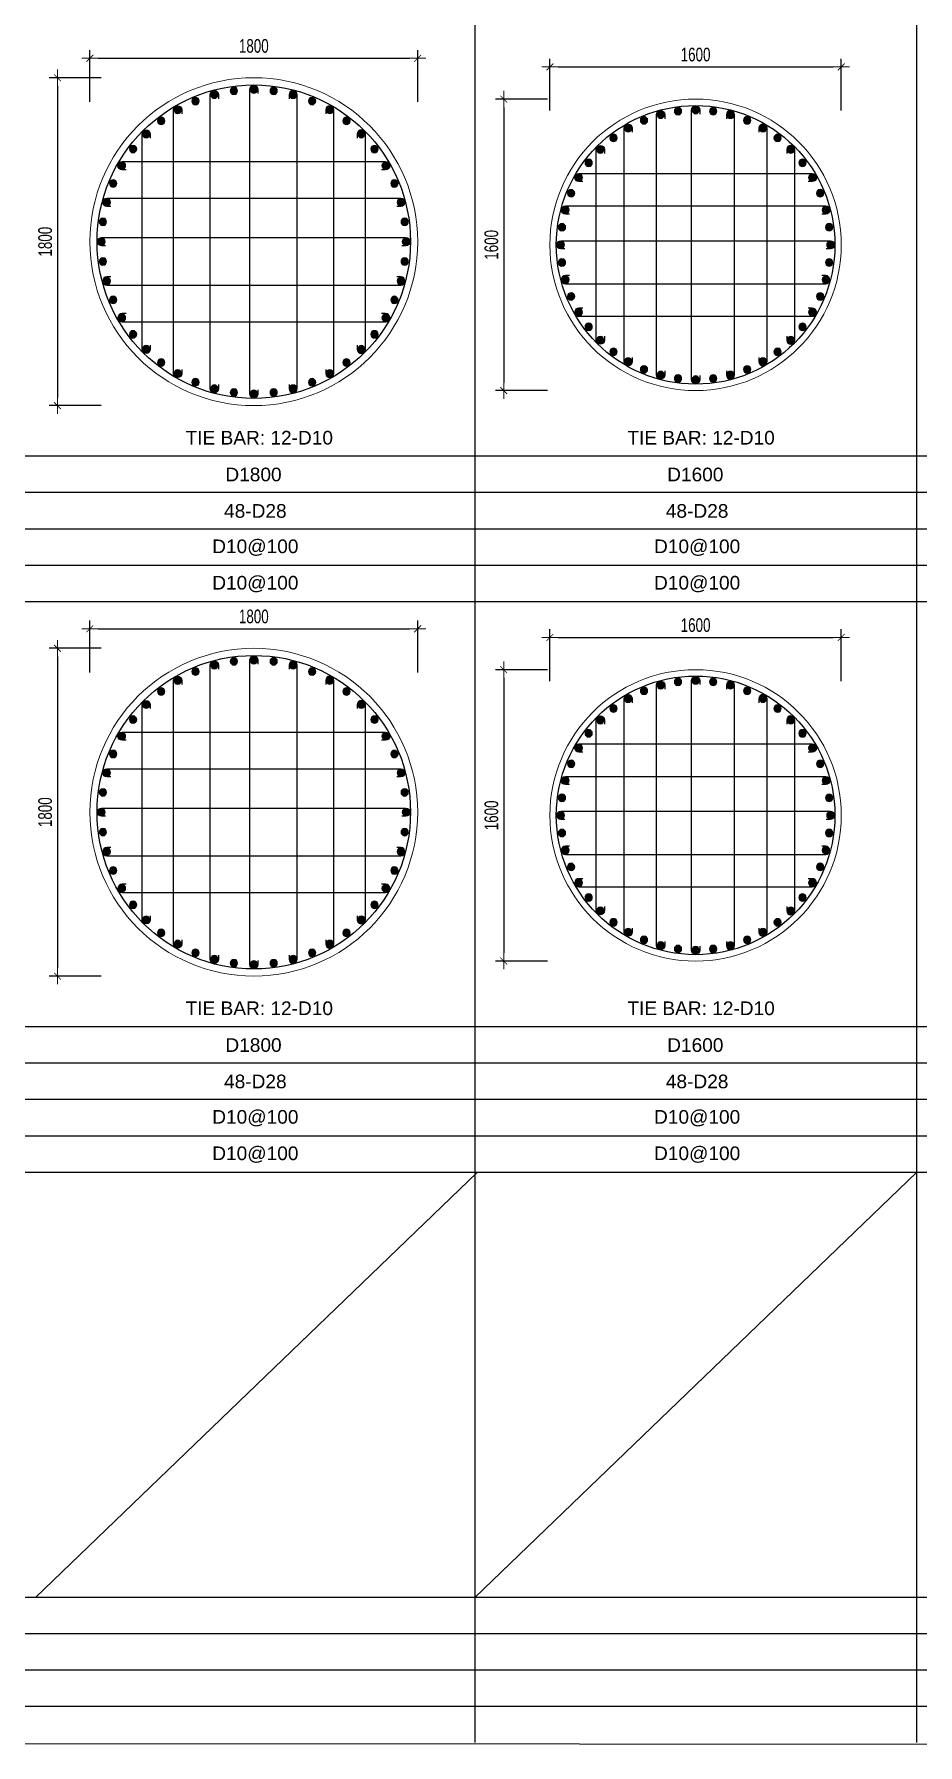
# Model space of a CAD drawing. Header units: millimetres. Extents: x 61878 to 380960, y -19809 to 191918.
# Drawn here: x 313116 to 317969, y 67981 to 77373 of the extents above; entities that cross this region are included whole.
import ezdxf
from ezdxf.enums import TextEntityAlignment as Align

# ---------------------------------------------------------------- set-up
doc = ezdxf.new("R2010")
doc.units = ezdxf.units.MM
doc.linetypes.add('CENTER2', pattern=[1.125, 0.75, -0.125, 0.125, -0.125])
doc.layers.get('Defpoints').update_dxf_attribs({"color": 151, "lineweight": 9})
for name, color, linetype in [('2', 2, 'Continuous'), ('A-ANNO-LEAD', 4, 'Continuous'), ('CEN', 1, 'CENTER2'), ('STL', 3, 'Continuous'), ('TIT1', 3, 'Continuous')]:
    doc.layers.add(name, color=color, linetype=linetype)
doc.layers.add('NDC_S_CONTINUOUS', color=3, linetype='Continuous', lineweight=20)
doc.layers.add('NDC_S_DIM', color=1, linetype='Continuous', lineweight=15)
doc.styles.add('NDC_ARIAL', font='arial.ttf', dxfattribs={"width": 0.85})
doc.styles.add('NDC_DIM', font='', dxfattribs={"width": 0.75})
doc.styles.get('NDC_DIM').set_extended_font_data('Dotum')
doc.dimstyles.new('NDC_dim_30', dxfattribs={"dimscale": 30, "dimtxt": 2.5, "dimasz": 1.5, "dimexe": 1.5, "dimexo": 2.5, "dimgap": 1, "dimtad": 1, "dimdec": 0, "dimzin": 0, "dimdsep": 46, "dimtxsty": 'NDC_DIM', "dimblk": 'DIMMARK', "dimcen": 0.09, "dimdle": 1.2, "dimclrd": 1, "dimclre": 1, "dimclrt": 3, "dimadec": 0, "dimazin": 0, "dimtfac": 1, "dimtdec": 0, "dimtix": 1, "dimtofl": 0, "dimtmove": 0, "dimatfit": 3, "dimfxl": 8, "dimfxlon": 1, "dimtolj": 1, "dimtzin": 0, "dimarcsym": 0})

# ---------------------------------------------------------------- blocks, each defined once
blk = doc.blocks.new('8')
at = {"layer": '2'}
blk.add_hatch(color=256, dxfattribs=at).paths.add_polyline_path([(20, 0, 0.386127), (1.9, 19.9), (-1.9, 19.9, 0.386127), (-20, 0, 1)])
blk.add_circle((0, 0), 20, dxfattribs=at)
blk = doc.blocks.new('5')
at = {"layer": 'CEN', "rotation": 180}
blk.add_blockref('8', (0, 0), dxfattribs=at)
blk = doc.blocks.new('*U887')
at = {"layer": 'STL', "xscale": -1}
blk.add_blockref('5', (0, 0), dxfattribs=at)
blk = doc.blocks.new('*U888')
at = {"layer": 'NDC_S_DIM', "color": 0, "linetype": 'ByBlock', "lineweight": -2, "transparency": 16777216}
for p, rotation in [((295923.5, 68655.5), 14.99999999999997), ((296030.7, 68676.8), 7.500000000000014), ((296248.9, 68676.8), 352.5000000000001), ((296356.1, 68655.5), 345), ((295722, 68572), 29.99999999999999), ((295820, 68620.4), 22.5), ((296459.6, 68620.4), 337.4999999999999), ((296557.6, 68572), 330.0000000000001), ((295631.1, 68511.3), 37.50000000000001), ((296648.5, 68511.3), 322.4999999999999), ((295476.8, 68357), 52.49999999999999), ((295548.9, 68439.2), 45.00000000000001), ((296730.7, 68439.2), 315), ((296802.7, 68357), 307.5), ((295416.1, 68266.2), 59.99999999999999), ((296863.5, 68266.2), 299.9999999999999), ((295367.8, 68168.1), 67.5), ((296911.8, 68168.1), 292.5000000000001), ((295332.6, 68064.6), 74.99999999999999), ((296946.9, 68064.6), 285), ((295311.3, 67957.4), 82.50000000000001), ((296968.3, 67957.4), 277.5), ((295304.2, 67848.4), 90), ((296975.4, 67848.4), 270), ((295311.3, 67739.3), 97.5), ((296968.3, 67739.3), 262.5), ((295332.6, 67632.1), 105), ((296946.9, 67632.1), 255), ((295367.8, 67528.6), 112.5), ((296911.8, 67528.6), 247.5), ((295416.1, 67430.5), 120), ((296863.5, 67430.5), 240), ((295476.8, 67339.7), 127.5), ((296802.7, 67339.7), 232.5), ((295548.9, 67257.5), 135), ((296730.7, 67257.5), 225), ((295631.1, 67185.4), 142.5), ((296648.5, 67185.4), 217.5), ((295722, 67124.7), 150), ((295820, 67076.3), 157.5), ((295923.5, 67041.2), 165.0000000000001), ((296356.1, 67041.2), 194.9999999999999), ((296459.6, 67076.3), 202.4999999999999), ((296557.6, 67124.7), 210), ((296030.7, 67019.9), 172.5000000000001), ((296139.8, 67012.7), 180), ((296248.9, 67019.9), 187.4999999999999)]:
    blk.add_blockref('*U887', p, dxfattribs=dict(at, rotation=rotation))
blk.add_blockref('*U887', (296139.8, 68684), dxfattribs=at)
blk = doc.blocks.new('DIMMARK')
at = {"layer": 'NDC_S_DIM', "color": 1}
blk.add_line((-1.5, 0), (1, 0), dxfattribs=at)
at = {"layer": 'NDC_S_DIM', "color": 2, "const_width": 0.1}
blk.add_lwpolyline([(-0.42, -0.42), (0.42, 0.42)], dxfattribs=at)
blk = doc.blocks.new('*D893')
at = {"layer": 'Defpoints', "color": 0, "ltscale": 40, "transparency": 16777216}
for p in [(315222.3, 74108.2), (313422.3, 73101.3), (315222.3, 73101.3)]:
    blk.add_point(p, dxfattribs=at)
at = {"layer": 'NDC_S_DIM', "color": 1, "lineweight": -2, "ltscale": 40, "transparency": 16777216}
for p, q in [((313422.3, 73868.2), (313422.3, 74153.2)), ((313467.3, 74108.2), (315177.3, 74108.2)), ((315222.3, 73868.2), (315222.3, 74153.2))]:
    blk.add_line(p, q, dxfattribs=at)
at = {"layer": 'NDC_S_DIM', "color": 1, "lineweight": -2, "ltscale": 40, "transparency": 16777216, "xscale": 45, "yscale": 45, "zscale": 45, "rotation": 180}
blk.add_blockref('DIMMARK', (313422.3, 74108.2), dxfattribs=at)
at = {"layer": 'NDC_S_DIM', "color": 1, "lineweight": -2, "ltscale": 40, "transparency": 16777216, "xscale": 45, "yscale": 45, "zscale": 45}
blk.add_blockref('DIMMARK', (315222.3, 74108.2), dxfattribs=at)
at = {"layer": 'NDC_S_DIM', "color": 3, "ltscale": 40, "transparency": 16777216, "insert": (314322.3, 74175.7), "char_height": 75, "attachment_point": 5, "style": 'NDC_DIM'}
blk.add_mtext('\\A1;1800', dxfattribs=at)
blk = doc.blocks.new('*D894')
at = {"layer": 'Defpoints', "color": 0, "ltscale": 40, "transparency": 16777216}
for p in [(314322.3, 74001.3), (313244.2, 72201.3), (314322.3, 72201.3)]:
    blk.add_point(p, dxfattribs=at)
at = {"layer": 'NDC_S_DIM', "color": 1, "lineweight": -2, "ltscale": 40, "transparency": 16777216}
for p, q in [((313484.2, 74001.3), (313199.2, 74001.3)), ((313244.2, 73956.3), (313244.2, 72246.3)), ((313484.2, 72201.3), (313199.2, 72201.3))]:
    blk.add_line(p, q, dxfattribs=at)
at = {"layer": 'NDC_S_DIM', "color": 1, "lineweight": -2, "ltscale": 40, "transparency": 16777216, "xscale": 45, "yscale": 45, "zscale": 45}
for p, rotation in [((313244.2, 74001.3), 90), ((313244.2, 72201.3), 270)]:
    blk.add_blockref('DIMMARK', p, dxfattribs=dict(at, rotation=rotation))
at = {"layer": 'NDC_S_DIM', "color": 3, "ltscale": 40, "transparency": 16777216, "insert": (313176.7, 73101.3), "char_height": 75, "attachment_point": 5, "rotation": 90, "style": 'NDC_DIM'}
blk.add_mtext('\\A1;1800', dxfattribs=at)
blk = doc.blocks.new('*U875')
at = {"layer": 'STL', "xscale": -1}
blk.add_blockref('5', (0, 0), dxfattribs=at)
blk = doc.blocks.new('*U876')
at = {"layer": 'NDC_S_DIM', "color": 0, "linetype": 'ByBlock', "lineweight": -2, "transparency": 16777216}
for p, rotation in [((295923.5, 68655.5), 14.99999999999997), ((296030.7, 68676.8), 7.500000000000014), ((296248.9, 68676.8), 352.5000000000001), ((296356.1, 68655.5), 345), ((295722, 68572), 29.99999999999999), ((295820, 68620.4), 22.5), ((296459.6, 68620.4), 337.4999999999999), ((296557.6, 68572), 330.0000000000001), ((295631.1, 68511.3), 37.50000000000001), ((296648.5, 68511.3), 322.4999999999999), ((295476.8, 68357), 52.49999999999999), ((295548.9, 68439.2), 45.00000000000001), ((296730.7, 68439.2), 315), ((296802.7, 68357), 307.5), ((295416.1, 68266.2), 59.99999999999999), ((296863.5, 68266.2), 299.9999999999999), ((295367.8, 68168.1), 67.5), ((296911.8, 68168.1), 292.5000000000001), ((295332.6, 68064.6), 74.99999999999999), ((296946.9, 68064.6), 285), ((295311.3, 67957.4), 82.50000000000001), ((296968.3, 67957.4), 277.5), ((295304.2, 67848.4), 90), ((296975.4, 67848.4), 270), ((295311.3, 67739.3), 97.5), ((296968.3, 67739.3), 262.5), ((295332.6, 67632.1), 105), ((296946.9, 67632.1), 255), ((295367.8, 67528.6), 112.5), ((296911.8, 67528.6), 247.5), ((295416.1, 67430.5), 120), ((296863.5, 67430.5), 240), ((295476.8, 67339.7), 127.5), ((296802.7, 67339.7), 232.5), ((295548.9, 67257.5), 135), ((296730.7, 67257.5), 225), ((295631.1, 67185.4), 142.5), ((296648.5, 67185.4), 217.5), ((295722, 67124.7), 150), ((295820, 67076.3), 157.5), ((295923.5, 67041.2), 165.0000000000001), ((296356.1, 67041.2), 194.9999999999999), ((296459.6, 67076.3), 202.4999999999999), ((296557.6, 67124.7), 210), ((296030.7, 67019.9), 172.5000000000001), ((296139.8, 67012.7), 180), ((296248.9, 67019.9), 187.4999999999999)]:
    blk.add_blockref('*U875', p, dxfattribs=dict(at, rotation=rotation))
blk.add_blockref('*U875', (296139.8, 68684), dxfattribs=at)
blk = doc.blocks.new('*D889')
at = {"layer": 'Defpoints', "color": 0, "ltscale": 40, "transparency": 16777216}
for p in [(315222.3, 77240.9), (313422.3, 76234), (315222.3, 76234)]:
    blk.add_point(p, dxfattribs=at)
at = {"layer": 'NDC_S_DIM', "color": 1, "lineweight": -2, "ltscale": 40, "transparency": 16777216}
for p, q in [((313422.3, 77000.9), (313422.3, 77285.9)), ((313467.3, 77240.9), (315177.3, 77240.9)), ((315222.3, 77000.9), (315222.3, 77285.9))]:
    blk.add_line(p, q, dxfattribs=at)
at = {"layer": 'NDC_S_DIM', "color": 1, "lineweight": -2, "ltscale": 40, "transparency": 16777216, "xscale": 45, "yscale": 45, "zscale": 45, "rotation": 180}
blk.add_blockref('DIMMARK', (313422.3, 77240.9), dxfattribs=at)
at = {"layer": 'NDC_S_DIM', "color": 1, "lineweight": -2, "ltscale": 40, "transparency": 16777216, "xscale": 45, "yscale": 45, "zscale": 45}
blk.add_blockref('DIMMARK', (315222.3, 77240.9), dxfattribs=at)
at = {"layer": 'NDC_S_DIM', "color": 3, "ltscale": 40, "transparency": 16777216, "insert": (314322.3, 77308.4), "char_height": 75, "attachment_point": 5, "style": 'NDC_DIM'}
blk.add_mtext('\\A1;1800', dxfattribs=at)
blk = doc.blocks.new('*D890')
at = {"layer": 'Defpoints', "color": 0, "ltscale": 40, "transparency": 16777216}
for p in [(314322.3, 77134), (313244.2, 75334), (314322.3, 75334)]:
    blk.add_point(p, dxfattribs=at)
at = {"layer": 'NDC_S_DIM', "color": 1, "lineweight": -2, "ltscale": 40, "transparency": 16777216}
for p, q in [((313484.2, 77134), (313199.2, 77134)), ((313244.2, 77089), (313244.2, 75379)), ((313484.2, 75334), (313199.2, 75334))]:
    blk.add_line(p, q, dxfattribs=at)
at = {"layer": 'NDC_S_DIM', "color": 1, "lineweight": -2, "ltscale": 40, "transparency": 16777216, "xscale": 45, "yscale": 45, "zscale": 45}
for p, rotation in [((313244.2, 77134), 90), ((313244.2, 75334), 270)]:
    blk.add_blockref('DIMMARK', p, dxfattribs=dict(at, rotation=rotation))
at = {"layer": 'NDC_S_DIM', "color": 3, "ltscale": 40, "transparency": 16777216, "insert": (313176.7, 76234), "char_height": 75, "attachment_point": 5, "rotation": 90, "style": 'NDC_DIM'}
blk.add_mtext('\\A1;1800', dxfattribs=at)
blk = doc.blocks.new('*U997')
at = {"layer": 'STL', "xscale": -1}
blk.add_blockref('5', (0, 0), dxfattribs=at)
blk = doc.blocks.new('*U998')
at = {"layer": 'NDC_S_DIM', "color": 0, "linetype": 'ByBlock', "lineweight": -2, "transparency": 16777216}
for p, rotation in [((295948.3, 68563.1), 15), ((296043.2, 68582), 7.500000000000014), ((296236.4, 68582), 352.5), ((296331.3, 68563.1), 344.9999999999999), ((295769.8, 68489.2), 29.99999999999999), ((295856.6, 68532), 22.49999999999999), ((296423, 68532), 337.4999999999999), ((296509.8, 68489.2), 329.9999999999999), ((295616.5, 68371.6), 45.00000000000001), ((295689.3, 68435.4), 37.50000000000001), ((296590.3, 68435.4), 322.5), ((296663, 68371.6), 315), ((295552.7, 68298.8), 52.49999999999999), ((296726.9, 68298.8), 307.5), ((295498.9, 68218.4), 59.99999999999999), ((296780.6, 68218.4), 300.0000000000001), ((295456.1, 68131.5), 67.5), ((296823.5, 68131.5), 292.4999999999999), ((295425, 68039.9), 75.00000000000001), ((296854.6, 68039.9), 285), ((295406.1, 67944.9), 82.50000000000001), ((296873.5, 67944.9), 277.5), ((295399.8, 67848.4), 90), ((296879.8, 67848.4), 270), ((295406.1, 67751.8), 97.5), ((296873.5, 67751.8), 262.5), ((295425, 67656.8), 105), ((296854.6, 67656.8), 255), ((295456.1, 67565.2), 112.5), ((296823.5, 67565.2), 247.5), ((295498.9, 67478.4), 120), ((296780.6, 67478.4), 240), ((295552.7, 67397.9), 127.5), ((295616.5, 67325.1), 135), ((296663, 67325.1), 225.0000000000001), ((296726.9, 67397.9), 232.5), ((295689.3, 67261.3), 142.5), ((296590.3, 67261.3), 217.5), ((295769.8, 67207.5), 150), ((295856.6, 67164.7), 157.5), ((295948.3, 67133.6), 165), ((296331.3, 67133.6), 195), ((296423, 67164.7), 202.5000000000001), ((296509.8, 67207.5), 210), ((296043.2, 67114.7), 172.5), ((296139.8, 67108.4), 180), ((296236.4, 67114.7), 187.5)]:
    blk.add_blockref('*U997', p, dxfattribs=dict(at, rotation=rotation))
blk.add_blockref('*U997', (296139.8, 68588.4), dxfattribs=at)
blk = doc.blocks.new('*D999')
at = {"layer": 'Defpoints', "color": 0, "ltscale": 40, "transparency": 16777216}
for p in [(317548.4, 74060.8), (315948.4, 73083.9), (317548.4, 73083.9)]:
    blk.add_point(p, dxfattribs=at)
at = {"layer": 'NDC_S_DIM', "color": 1, "lineweight": -2, "ltscale": 40, "transparency": 16777216}
for p, q in [((315948.4, 73820.8), (315948.4, 74105.8)), ((317548.4, 73820.8), (317548.4, 74105.8)), ((315993.4, 74060.8), (317503.4, 74060.8))]:
    blk.add_line(p, q, dxfattribs=at)
at = {"layer": 'NDC_S_DIM', "color": 1, "lineweight": -2, "ltscale": 40, "transparency": 16777216, "xscale": 45, "yscale": 45, "zscale": 45, "rotation": 180}
blk.add_blockref('DIMMARK', (315948.4, 74060.8), dxfattribs=at)
at = {"layer": 'NDC_S_DIM', "color": 1, "lineweight": -2, "ltscale": 40, "transparency": 16777216, "xscale": 45, "yscale": 45, "zscale": 45}
blk.add_blockref('DIMMARK', (317548.4, 74060.8), dxfattribs=at)
at = {"layer": 'NDC_S_DIM', "color": 3, "ltscale": 40, "transparency": 16777216, "insert": (316748.4, 74128.3), "char_height": 75, "attachment_point": 5, "style": 'NDC_DIM'}
blk.add_mtext('\\A1;1600', dxfattribs=at)
blk = doc.blocks.new('*D1000')
at = {"layer": 'Defpoints', "color": 0, "ltscale": 40, "transparency": 16777216}
for p in [(316748.4, 73883.9), (315694.9, 72283.9), (316748.4, 72283.9)]:
    blk.add_point(p, dxfattribs=at)
at = {"layer": 'NDC_S_DIM', "color": 1, "lineweight": -2, "ltscale": 40, "transparency": 16777216}
for p, q in [((315934.9, 73883.9), (315649.9, 73883.9)), ((315694.9, 73838.9), (315694.9, 72328.9)), ((315934.9, 72283.9), (315649.9, 72283.9))]:
    blk.add_line(p, q, dxfattribs=at)
at = {"layer": 'NDC_S_DIM', "color": 1, "lineweight": -2, "ltscale": 40, "transparency": 16777216, "xscale": 45, "yscale": 45, "zscale": 45}
for p, rotation in [((315694.9, 73883.9), 90), ((315694.9, 72283.9), 270)]:
    blk.add_blockref('DIMMARK', p, dxfattribs=dict(at, rotation=rotation))
at = {"layer": 'NDC_S_DIM', "color": 3, "ltscale": 40, "transparency": 16777216, "insert": (315627.3, 73083.9), "char_height": 75, "attachment_point": 5, "rotation": 90, "style": 'NDC_DIM'}
blk.add_mtext('\\A1;1600', dxfattribs=at)
blk = doc.blocks.new('*U1001')
at = {"layer": 'STL', "xscale": -1}
blk.add_blockref('5', (0, 0), dxfattribs=at)
blk = doc.blocks.new('*U1002')
at = {"layer": 'NDC_S_DIM', "color": 0, "linetype": 'ByBlock', "lineweight": -2, "transparency": 16777216}
for p, rotation in [((295948.3, 68563.1), 15), ((296043.2, 68582), 7.500000000000014), ((296236.4, 68582), 352.5), ((296331.3, 68563.1), 344.9999999999999), ((295769.8, 68489.2), 29.99999999999999), ((295856.6, 68532), 22.49999999999999), ((296423, 68532), 337.4999999999999), ((296509.8, 68489.2), 329.9999999999999), ((295616.5, 68371.6), 45.00000000000001), ((295689.3, 68435.4), 37.50000000000001), ((296590.3, 68435.4), 322.5), ((296663, 68371.6), 315), ((295552.7, 68298.8), 52.49999999999999), ((296726.9, 68298.8), 307.5), ((295498.9, 68218.4), 59.99999999999999), ((296780.6, 68218.4), 300.0000000000001), ((295456.1, 68131.5), 67.5), ((296823.5, 68131.5), 292.4999999999999), ((295425, 68039.9), 75.00000000000001), ((296854.6, 68039.9), 285), ((295406.1, 67944.9), 82.50000000000001), ((296873.5, 67944.9), 277.5), ((295399.8, 67848.4), 90), ((296879.8, 67848.4), 270), ((295406.1, 67751.8), 97.5), ((296873.5, 67751.8), 262.5), ((295425, 67656.8), 105), ((296854.6, 67656.8), 255), ((295456.1, 67565.2), 112.5), ((296823.5, 67565.2), 247.5), ((295498.9, 67478.4), 120), ((296780.6, 67478.4), 240), ((295552.7, 67397.9), 127.5), ((295616.5, 67325.1), 135), ((296663, 67325.1), 225.0000000000001), ((296726.9, 67397.9), 232.5), ((295689.3, 67261.3), 142.5), ((296590.3, 67261.3), 217.5), ((295769.8, 67207.5), 150), ((295856.6, 67164.7), 157.5), ((295948.3, 67133.6), 165), ((296331.3, 67133.6), 195), ((296423, 67164.7), 202.5000000000001), ((296509.8, 67207.5), 210), ((296043.2, 67114.7), 172.5), ((296139.8, 67108.4), 180), ((296236.4, 67114.7), 187.5)]:
    blk.add_blockref('*U1001', p, dxfattribs=dict(at, rotation=rotation))
blk.add_blockref('*U1001', (296139.8, 68588.4), dxfattribs=at)
blk = doc.blocks.new('*D1003')
at = {"layer": 'Defpoints', "color": 0, "ltscale": 40, "transparency": 16777216}
for p in [(317548.4, 77193.5), (315948.4, 76216.6), (317548.4, 76216.6)]:
    blk.add_point(p, dxfattribs=at)
at = {"layer": 'NDC_S_DIM', "color": 1, "lineweight": -2, "ltscale": 40, "transparency": 16777216}
for p, q in [((315948.4, 76953.5), (315948.4, 77238.5)), ((317548.4, 76953.5), (317548.4, 77238.5)), ((315993.4, 77193.5), (317503.4, 77193.5))]:
    blk.add_line(p, q, dxfattribs=at)
at = {"layer": 'NDC_S_DIM', "color": 1, "lineweight": -2, "ltscale": 40, "transparency": 16777216, "xscale": 45, "yscale": 45, "zscale": 45, "rotation": 180}
blk.add_blockref('DIMMARK', (315948.4, 77193.5), dxfattribs=at)
at = {"layer": 'NDC_S_DIM', "color": 1, "lineweight": -2, "ltscale": 40, "transparency": 16777216, "xscale": 45, "yscale": 45, "zscale": 45}
blk.add_blockref('DIMMARK', (317548.4, 77193.5), dxfattribs=at)
at = {"layer": 'NDC_S_DIM', "color": 3, "ltscale": 40, "transparency": 16777216, "insert": (316748.4, 77261), "char_height": 75, "attachment_point": 5, "style": 'NDC_DIM'}
blk.add_mtext('\\A1;1600', dxfattribs=at)
blk = doc.blocks.new('*D1004')
at = {"layer": 'Defpoints', "color": 0, "ltscale": 40, "transparency": 16777216}
for p in [(316748.4, 77016.6), (315694.9, 75416.6), (316748.4, 75416.6)]:
    blk.add_point(p, dxfattribs=at)
at = {"layer": 'NDC_S_DIM', "color": 1, "lineweight": -2, "ltscale": 40, "transparency": 16777216}
for p, q in [((315934.9, 77016.6), (315649.9, 77016.6)), ((315694.9, 76971.6), (315694.9, 75461.6)), ((315934.9, 75416.6), (315649.9, 75416.6))]:
    blk.add_line(p, q, dxfattribs=at)
at = {"layer": 'NDC_S_DIM', "color": 1, "lineweight": -2, "ltscale": 40, "transparency": 16777216, "xscale": 45, "yscale": 45, "zscale": 45}
for p, rotation in [((315694.9, 77016.6), 90), ((315694.9, 75416.6), 270)]:
    blk.add_blockref('DIMMARK', p, dxfattribs=dict(at, rotation=rotation))
at = {"layer": 'NDC_S_DIM', "color": 3, "ltscale": 40, "transparency": 16777216, "insert": (315627.3, 76216.6), "char_height": 75, "attachment_point": 5, "rotation": 90, "style": 'NDC_DIM'}
blk.add_mtext('\\A1;1600', dxfattribs=at)

msp = doc.modelspace()

# ---------------------------------------------------------------- linework, layer by layer
at = {"layer": '2'}
for points in [[(314128.5, 75449), (314128.5, 75426.8, -1), (314083.5, 75426.8), (314083.5, 77041.1, -1), (314128.5, 77041.1), (314128.5, 77019)], [(314344.8, 75420.5), (314344.8, 75398.3, -1), (314299.8, 75398.3), (314299.8, 77069.6, -1), (314344.8, 77069.6), (314344.8, 77047.5)], [(314516, 75449), (314516, 75426.8, 1), (314561.1, 75426.8), (314561.1, 77041.1, 1), (314516, 77041.1), (314516, 77019)], [(313927, 75532.4), (313927, 75510.3, -1), (313881.9, 75510.3), (313881.9, 76957.6, -1), (313927, 76957.6), (313927, 76935.5)], [(314717.6, 75532.4), (314717.6, 75510.3, 1), (314762.6, 75510.3), (314762.6, 76957.6, 1), (314717.6, 76957.6), (314717.6, 76935.5)], [(316579.4, 75523.9), (316579.4, 75501.8, -1), (316534.3, 75501.8), (316534.3, 76931.4, -1), (316579.4, 76931.4), (316579.4, 76909.2)], [(316770.9, 75498.7), (316770.9, 75476.6, -1), (316725.9, 75476.6), (316725.9, 76956.6, -1), (316770.9, 76956.6), (316770.9, 76934.4)], [(316917.4, 75523.9), (316917.4, 75501.8, 1), (316962.4, 75501.8), (316962.4, 76931.4, 1), (316917.4, 76931.4), (316917.4, 76909.2)], [(313753.9, 75665.2), (313753.9, 75643.1, -1), (313708.9, 75643.1), (313708.9, 76824.8, -1), (313753.9, 76824.8), (313753.9, 76802.7)], [(314890.6, 75665.2), (314890.6, 75643.1, 1), (314935.7, 75643.1), (314935.7, 76824.8, 1), (314890.6, 76824.8), (314890.6, 76802.7)], [(316400.9, 75597.9), (316400.9, 75575.7, -1), (316355.9, 75575.7), (316355.9, 76857.4, -1), (316400.9, 76857.4), (316400.9, 76835.3)], [(317095.9, 75597.9), (317095.9, 75575.7, 1), (317140.9, 75575.7), (317140.9, 76857.4, 1), (317095.9, 76857.4), (317095.9, 76835.3)], [(316247.6, 75715.5), (316247.6, 75693.3, -1), (316202.6, 75693.3), (316202.6, 76739.8, -1), (316247.6, 76739.8), (316247.6, 76717.7)], [(317249.1, 75715.5), (317249.1, 75693.3, 1), (317294.1, 75693.3), (317294.1, 76739.8, 1), (317249.1, 76739.8), (317249.1, 76717.7)], [(313620.7, 76629.3), (313598.6, 76629.3, -1), (313598.6, 76674.3), (315045.9, 76674.3, -1), (315045.9, 76629.3), (315023.8, 76629.3)], [(316129.6, 76564.1), (316107.5, 76564.1, -1), (316107.5, 76609.1), (317389.2, 76609.1, -1), (317389.2, 76564.1), (317367.1, 76564.1)], [(313537.3, 76427.7), (313515.1, 76427.7, -1), (313515.1, 76472.8), (315129.4, 76472.8, -1), (315129.4, 76427.7), (315107.3, 76427.7)], [(316055.7, 76385.6), (316033.6, 76385.6, -1), (316033.6, 76430.6), (317463.2, 76430.6, -1), (317463.2, 76385.6), (317441, 76385.6)], [(313508.8, 76211.5), (313486.6, 76211.5, -1), (313486.6, 76256.5), (315157.9, 76256.5, -1), (315157.9, 76211.5), (315135.8, 76211.5)], [(316030.5, 76194.1), (316008.4, 76194.1, -1), (316008.4, 76239.1), (317488.4, 76239.1, -1), (317488.4, 76194.1), (317466.2, 76194.1)], [(313537.3, 76040.2), (313515.1, 76040.2, 1), (313515.1, 75995.2), (315129.4, 75995.2, 1), (315129.4, 76040.2), (315107.3, 76040.2)], [(316055.7, 76047.6), (316033.6, 76047.6, 1), (316033.6, 76002.6), (317463.2, 76002.6, 1), (317463.2, 76047.6), (317441, 76047.6)], [(313620.7, 75838.7), (313598.6, 75838.7, 1), (313598.6, 75793.6), (315045.9, 75793.6, 1), (315045.9, 75838.7), (315023.8, 75838.7)], [(316129.6, 75869.1), (316107.5, 75869.1, 1), (316107.5, 75824.1), (317389.2, 75824.1, 1), (317389.2, 75869.1), (317367.1, 75869.1)], [(314128.5, 72316.3), (314128.5, 72294.1, -1), (314083.5, 72294.1), (314083.5, 73908.4, -1), (314128.5, 73908.4), (314128.5, 73886.3)], [(314344.8, 72287.8), (314344.8, 72265.6, -1), (314299.8, 72265.6), (314299.8, 73936.9, -1), (314344.8, 73936.9), (314344.8, 73914.8)], [(314516, 72316.3), (314516, 72294.1, 1), (314561.1, 72294.1), (314561.1, 73908.4, 1), (314516, 73908.4), (314516, 73886.3)], [(313927, 72399.7), (313927, 72377.6, -1), (313881.9, 72377.6), (313881.9, 73824.9, -1), (313927, 73824.9), (313927, 73802.8)], [(314717.6, 72399.7), (314717.6, 72377.6, 1), (314762.6, 72377.6), (314762.6, 73824.9, 1), (314717.6, 73824.9), (314717.6, 73802.8)], [(316770.9, 72366), (316770.9, 72343.9, -1), (316725.9, 72343.9), (316725.9, 73823.9, -1), (316770.9, 73823.9), (316770.9, 73801.7)], [(316400.9, 72465.2), (316400.9, 72443, -1), (316355.9, 72443), (316355.9, 73724.7, -1), (316400.9, 73724.7), (316400.9, 73702.6)], [(316579.4, 72391.2), (316579.4, 72369.1, -1), (316534.3, 72369.1), (316534.3, 73798.7, -1), (316579.4, 73798.7), (316579.4, 73776.5)], [(316917.4, 72391.2), (316917.4, 72369.1, 1), (316962.4, 72369.1), (316962.4, 73798.7, 1), (316917.4, 73798.7), (316917.4, 73776.5)], [(317095.9, 72465.2), (317095.9, 72443, 1), (317140.9, 72443), (317140.9, 73724.7, 1), (317095.9, 73724.7), (317095.9, 73702.6)], [(313753.9, 72532.5), (313753.9, 72510.4, -1), (313708.9, 72510.4), (313708.9, 73692.1, -1), (313753.9, 73692.1), (313753.9, 73670)], [(314890.6, 72532.5), (314890.6, 72510.4, 1), (314935.7, 72510.4), (314935.7, 73692.1, 1), (314890.6, 73692.1), (314890.6, 73670)], [(313620.7, 73496.6), (313598.6, 73496.6, -1), (313598.6, 73541.6), (315045.9, 73541.6, -1), (315045.9, 73496.6), (315023.8, 73496.6)], [(316247.6, 72582.8), (316247.6, 72560.6, -1), (316202.6, 72560.6), (316202.6, 73607.1, -1), (316247.6, 73607.1), (316247.6, 73585)], [(317249.1, 72582.8), (317249.1, 72560.6, 1), (317294.1, 72560.6), (317294.1, 73607.1, 1), (317249.1, 73607.1), (317249.1, 73585)], [(316129.6, 73431.4), (316107.5, 73431.4, -1), (316107.5, 73476.4), (317389.2, 73476.4, -1), (317389.2, 73431.4), (317367.1, 73431.4)], [(313537.3, 73295), (313515.1, 73295, -1), (313515.1, 73340.1), (315129.4, 73340.1, -1), (315129.4, 73295), (315107.3, 73295)], [(316055.7, 73252.9), (316033.6, 73252.9, -1), (316033.6, 73297.9), (317463.2, 73297.9, -1), (317463.2, 73252.9), (317441, 73252.9)], [(313508.8, 73078.8), (313486.6, 73078.8, -1), (313486.6, 73123.8), (315157.9, 73123.8, -1), (315157.9, 73078.8), (315135.8, 73078.8)], [(316030.5, 73061.4), (316008.4, 73061.4, -1), (316008.4, 73106.4), (317488.4, 73106.4, -1), (317488.4, 73061.4), (317466.2, 73061.4)], [(313537.3, 72907.5), (313515.1, 72907.5, 1), (313515.1, 72862.5), (315129.4, 72862.5, 1), (315129.4, 72907.5), (315107.3, 72907.5)], [(316055.7, 72914.9), (316033.6, 72914.9, 1), (316033.6, 72869.8), (317463.2, 72869.8, 1), (317463.2, 72914.9), (317441, 72914.9)], [(313620.7, 72706), (313598.6, 72706, 1), (313598.6, 72660.9), (315045.9, 72660.9, 1), (315045.9, 72706), (315023.8, 72706)], [(316129.6, 72736.4), (316107.5, 72736.4, 1), (316107.5, 72691.4), (317389.2, 72691.4, 1), (317389.2, 72736.4), (317367.1, 72736.4)]]:
    msp.add_lwpolyline(points, format="xyb", dxfattribs=at)
at = {"layer": '2', "lineweight": -2, "ltscale": 1000}
for centre, radius in [((314322.3, 76234), 860.6), ((316748.4, 76216.6), 765), ((314322.3, 73101.3), 860.6), ((316748.4, 73083.9), 765)]:
    msp.add_circle(centre, radius, dxfattribs=at)
at = {"layer": 'A-ANNO-LEAD'}
msp.add_lwpolyline([(303919.1, 67994), (325254.1, 67980.8), (325254.1, 84600.8), (303919.1, 84614)], close=True, dxfattribs=at)
at = {"layer": 'NDC_S_CONTINUOUS', "ltscale": 70}
for centre, radius in [((314322.3, 76234), 900), ((316748.4, 76216.6), 800), ((314322.3, 73101.3), 900), ((316748.4, 73083.9), 800)]:
    msp.add_circle(centre, radius, dxfattribs=at)
at = {"layer": 'TIT1'}
for p, q in [((315535.3, 83894), (315535.3, 67994)), ((317961.4, 83894), (317961.4, 67994)), ((325254.1, 74255.9), (303919.1, 74255.9)), ((325254.1, 71123.2), (303919.1, 71123.2))]:
    msp.add_line(p, q, dxfattribs=at)
at = {"layer": 'TIT1', "color": 8}
for p, q in [((325254.1, 75055.9), (304547, 75055.9)), ((325254.1, 74855.9), (304547, 74855.9)), ((325254.1, 74655.9), (304547, 74655.9)), ((325254.1, 74455.9), (304976.2, 74455.9)), ((325254.1, 71923.2), (304547, 71923.2)), ((325254.1, 71723.2), (304547, 71723.2)), ((325254.1, 71523.2), (304547, 71523.2)), ((325254.1, 71323.2), (304976.2, 71323.2)), ((325254.1, 68790.4), (304547, 68790.4)), ((325254.1, 68590.4), (304547, 68590.4)), ((325254.1, 68390.4), (304547, 68390.4)), ((325254.1, 68190.4), (304976.2, 68190.4))]:
    msp.add_line(p, q, dxfattribs=at)
for points in [[(315549.7, 71123.2), (313123.6, 68790.4)], [(317961.4, 71123.2), (315535.3, 68790.4)]]:
    msp.add_lwpolyline(points, dxfattribs=at)

# ---------------------------------------------------------------- block references
at = {"layer": 'NDC_S_DIM'}
for name, p in [('*U876', (18182.5, 8385.6)), ('*U1002', (20608.6, 8368.2)), ('*U888', (18182.5, 5252.9)), ('*U998', (20608.6, 5235.5))]:
    msp.add_blockref(name, p, dxfattribs=at)

# ---------------------------------------------------------------- texts
at = {"layer": 'TIT1', "style": 'NDC_ARIAL'}
for s, p in [('TIE BAR: 12-D10', (314352.5, 75157.6)), ('TIE BAR: 12-D10', (316778.6, 75157.6)), ('D1800', (314320.7, 74955.7)), ('D1600', (316746.8, 74955.7)), ('48-D28', (314330.8, 74755.7)), ('48-D28', (316756.9, 74755.7)), ('D10@100', (314330.8, 74555.7)), ('D10@100', (316756.9, 74555.7)), ('D10@100', (314330.8, 74355.7)), ('D10@100', (316756.9, 74355.7)), ('TIE BAR: 12-D10', (314352.5, 72024.9)), ('TIE BAR: 12-D10', (316778.6, 72024.9)), ('D1800', (314320.7, 71823)), ('D1600', (316746.8, 71823)), ('48-D28', (314330.8, 71623)), ('48-D28', (316756.9, 71623)), ('D10@100', (314330.8, 71423)), ('D10@100', (316756.9, 71423)), ('D10@100', (314330.8, 71223)), ('D10@100', (316756.9, 71223))]:
    msp.add_text(s, height=75, dxfattribs=at).set_placement(p, align=Align.MIDDLE)

# ---------------------------------------------------------------- dimensions: what is measured, and where the dimension line sits
at = {"layer": 'NDC_S_DIM', "ltscale": 40}
for base, p1, p2, picture, middle in [((315222.3, 77240.9), (313422.3, 76234), (315222.3, 76234), '*D889', (314322.3, 77308.4)), ((317548.4, 77193.5), (315948.4, 76216.6), (317548.4, 76216.6), '*D1003', (316748.4, 77261)), ((315222.3, 74108.2), (313422.3, 73101.3), (315222.3, 73101.3), '*D893', (314322.3, 74175.7)), ((317548.4, 74060.8), (315948.4, 73083.9), (317548.4, 73083.9), '*D999', (316748.4, 74128.3))]:
    dim = msp.add_linear_dim(base=base, p1=p1, p2=p2, dimstyle='NDC_dim_30', dxfattribs=at)
    dim.commit()
    dim.dimension.update_dxf_attribs({"geometry": picture, "text_midpoint": middle})
for base, p1, p2, picture, middle in [((313244.2, 75334), (314322.3, 77134), (314322.3, 75334), '*D890', (313176.7, 76234)), ((315694.9, 75416.6), (316748.4, 77016.6), (316748.4, 75416.6), '*D1004', (315627.3, 76216.6)), ((313244.2, 72201.3), (314322.3, 74001.3), (314322.3, 72201.3), '*D894', (313176.7, 73101.3)), ((315694.9, 72283.9), (316748.4, 73883.9), (316748.4, 72283.9), '*D1000', (315627.3, 73083.9))]:
    dim = msp.add_linear_dim(base=base, p1=p1, p2=p2, angle=90, dimstyle='NDC_dim_30', dxfattribs=at)
    dim.commit()
    dim.dimension.update_dxf_attribs({"geometry": picture, "text_midpoint": middle})

doc.saveas('drawing.dxf')
